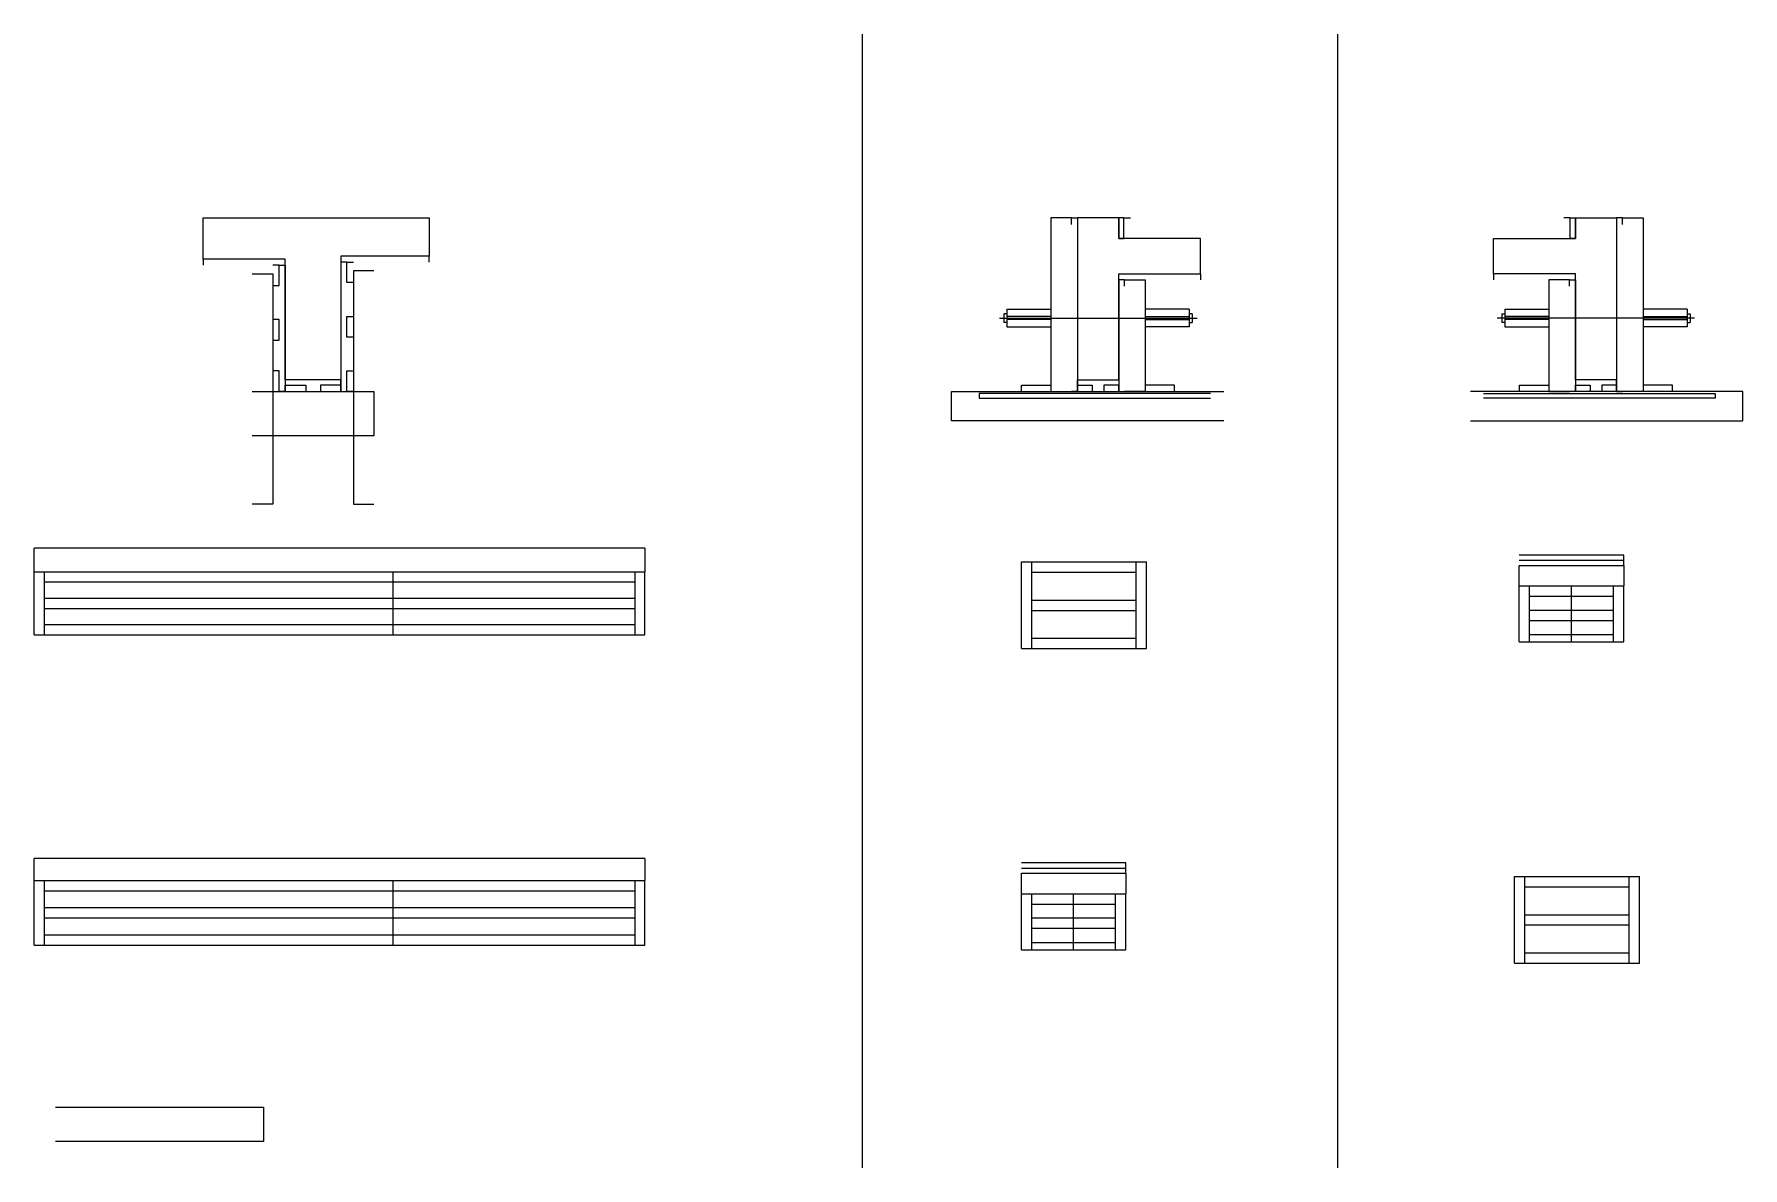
# Model space of a CAD drawing. Header units: metres. Extents: x 4886 to 6047, y 2792 to 3563.
import ezdxf

# ---------------------------------------------------------------- set-up
doc = ezdxf.new("R2010")
doc.units = ezdxf.units.M
for name, color, linetype in [('barrote', 7, 'Continuous'), ('CONCRETO', 7, 'Continuous'), ('COTA', 7, 'Continuous'), ('Madeira', 7, 'Continuous'), ('Painéis', 7, 'Continuous'), ('SARR_2.2x7', 7, 'Continuous'), ('SARR_3.5x7', 7, 'Continuous'), ('SCO-___-LAJ', 7, 'Continuous'), ('TENSOR', 7, 'Continuous'), ('Texto Seção', 7, 'Continuous')]:
    doc.layers.add(name, color=color, linetype=linetype)

msp = doc.modelspace()

# ---------------------------------------------------------------- linework, layer by layer
at = {"color": 7, "lineweight": 25}
for p, q in [((5545.2, 3372.8), (5545.2, 3366.8)), ((5547.2, 3372.8), (5545.2, 3372.8)), ((5547.2, 3375.8), (5547.2, 3363.8)), ((5547.2, 3375.8), (5577.2, 3375.8)), ((5577.2, 3370.8), (5547.2, 3370.8)), ((5577.2, 3368.8), (5547.2, 3368.8)), ((5671.2, 3375.8), (5641.2, 3375.8)), ((5641.2, 3370.8), (5671.2, 3370.8)), ((5641.2, 3368.8), (5671.2, 3368.8)), ((5671.2, 3375.8), (5671.2, 3363.8)), ((5673.2, 3372.8), (5671.2, 3372.8)), ((5673.2, 3372.8), (5673.2, 3366.8)), ((5883.6, 3372.8), (5883.6, 3366.8)), ((5883.6, 3372.8), (5885.6, 3372.8)), ((5885.6, 3375.8), (5885.6, 3363.8)), ((5885.6, 3375.8), (5915.6, 3375.8)), ((5915.6, 3370.8), (5885.6, 3370.8)), ((5915.6, 3368.8), (5885.6, 3368.8)), ((6009.6, 3375.8), (5979.6, 3375.8)), ((5979.6, 3370.8), (6009.6, 3370.8)), ((5979.6, 3368.8), (6009.6, 3368.8)), ((6009.6, 3375.8), (6009.6, 3363.8)), ((6009.6, 3372.8), (6011.6, 3372.8)), ((6011.6, 3372.8), (6011.6, 3366.8)), ((5547.2, 3366.8), (5545.2, 3366.8)), ((5547.2, 3363.8), (5577.2, 3363.8)), ((5671.2, 3363.8), (5641.2, 3363.8)), ((5671.2, 3366.8), (5673.2, 3366.8)), ((5885.6, 3366.8), (5883.6, 3366.8)), ((5885.6, 3363.8), (5915.6, 3363.8)), ((6009.6, 3363.8), (5979.6, 3363.8)), ((6009.6, 3366.8), (6011.6, 3366.8))]:
    msp.add_line(p, q, dxfattribs=at)
at = {"layer": 'barrote', "color": 7, "lineweight": 25}
for points in [[(5694.7, 3299.9), (5509.5, 3299.9), (5509.5, 3319.9), (5694.7, 3319.9)], [(5862.2, 3299.9), (6047.4, 3299.9), (6047.4, 3319.9), (5862.2, 3319.9)]]:
    msp.add_lwpolyline(points, dxfattribs=at)
at = {"layer": 'CONCRETO', "color": 7, "lineweight": 25}
for points in [[(5001.1, 3409.9), (5001.1, 3437.9), (5154.7, 3437.9), (5154.7, 3411.9), (5094.7, 3411.9), (5094.7, 3327.9), (5056.7, 3327.9), (5056.7, 3409.9)], [(5678.8, 3399.9), (5678.8, 3423.9), (5623.2, 3423.9), (5623.2, 3437.9), (5595.2, 3437.9), (5595.2, 3327.9), (5623.2, 3327.9), (5623.2, 3399.9)], [(5878, 3399.9), (5878, 3423.9), (5933.6, 3423.9), (5933.6, 3437.9), (5961.6, 3437.9), (5961.6, 3327.9), (5933.6, 3327.9), (5933.6, 3399.9)]]:
    msp.add_lwpolyline(points, dxfattribs=at)
at = {"layer": 'COTA', "color": 7, "lineweight": 25}
for p, q in [((5448.9, 3562.9), (5448.9, 2792.1)), ((5771.9, 3562.9), (5771.9, 2792.1)), ((4886.2, 3197.4), (4886.2, 3213.4)), ((5301.2, 3213.4), (4886.2, 3213.4)), ((5301.2, 3213.4), (5301.2, 3197.4)), ((5895.4, 3187.7), (5895.4, 3201.7)), ((5966.4, 3201.7), (5966.4, 3187.7)), ((4886.2, 2987.5), (4886.2, 3002.5)), ((5301.2, 3002.5), (4886.2, 3002.5)), ((5301.2, 3002.5), (5301.2, 2987.5)), ((5557.1, 2978.4), (5557.1, 2992.4)), ((5628.1, 2992.4), (5628.1, 2978.4))]:
    msp.add_line(p, q, dxfattribs=at)
at = {"layer": 'Madeira', "color": 7, "lineweight": 25}
for points in [[(5591.2, 3433.5), (5591.2, 3437.9), (5577.2, 3437.9), (5577.2, 3433.5)], [(5591.2, 3437.9), (5577.2, 3437.9), (5577.2, 3319.9), (5591.2, 3319.9)], [(5631.2, 3423.9), (5626.8, 3423.9), (5626.8, 3437.9), (5631.2, 3437.9)], [(5925.6, 3423.9), (5930, 3423.9), (5930, 3437.9), (5925.6, 3437.9)], [(5965.6, 3433.5), (5965.6, 3437.9), (5979.6, 3437.9), (5979.6, 3433.5)], [(5965.6, 3437.9), (5979.6, 3437.9), (5979.6, 3319.9), (5965.6, 3319.9)], [(5048.3, 3391.9), (5052.7, 3391.9), (5052.7, 3405.9), (5048.3, 3405.9)], [(5103.1, 3393.9), (5098.7, 3393.9), (5098.7, 3407.9), (5103.1, 3407.9)], [(5627.2, 3391.5), (5627.2, 3395.9), (5641.2, 3395.9), (5641.2, 3391.5)], [(5627.2, 3395.9), (5641.2, 3395.9), (5641.2, 3319.9), (5627.2, 3319.9)], [(5929.6, 3391.5), (5929.6, 3395.9), (5915.6, 3395.9), (5915.6, 3391.5)], [(5929.6, 3395.9), (5915.6, 3395.9), (5915.6, 3319.9), (5929.6, 3319.9)], [(5048.3, 3354.9), (5052.7, 3354.9), (5052.7, 3368.9), (5048.3, 3368.9)], [(5103.1, 3356.9), (5098.7, 3356.9), (5098.7, 3370.9), (5103.1, 3370.9)], [(5048.3, 3319.9), (5052.7, 3319.9), (5052.7, 3333.9), (5048.3, 3333.9)], [(5103.1, 3319.9), (5098.7, 3319.9), (5098.7, 3333.9), (5103.1, 3333.9)], [(5056.7, 3319.9), (5056.7, 3324.3), (5070.7, 3324.3), (5070.7, 3319.9)], [(5094.7, 3319.9), (5094.7, 3324.3), (5080.7, 3324.3), (5080.7, 3319.9)], [(5557.2, 3319.9), (5557.2, 3324.3), (5577.2, 3324.3), (5577.2, 3319.9)], [(5595.2, 3319.9), (5595.2, 3324.3), (5605.2, 3324.3), (5605.2, 3319.9)], [(5623.2, 3319.9), (5623.2, 3324.3), (5613.2, 3324.3), (5613.2, 3319.9)], [(5661.2, 3319.9), (5661.2, 3324.3), (5641.2, 3324.3), (5641.2, 3319.9)], [(5895.6, 3319.9), (5895.6, 3324.3), (5915.6, 3324.3), (5915.6, 3319.9)], [(5933.6, 3319.9), (5933.6, 3324.3), (5943.6, 3324.3), (5943.6, 3319.9)], [(5961.6, 3319.9), (5961.6, 3324.3), (5951.6, 3324.3), (5951.6, 3319.9)], [(5999.6, 3319.9), (5999.6, 3324.3), (5979.6, 3324.3), (5979.6, 3319.9)]]:
    msp.add_lwpolyline(points, dxfattribs=at)
at = {"layer": 'Painéis', "color": 7, "lineweight": 25}
for p, q in [((4886.2, 3197.4), (5301.2, 3197.4)), ((4886.2, 3154.4), (4886.2, 3197.4)), ((5130.2, 3154.4), (5130.2, 3197.4)), ((5301.2, 3154.4), (5301.2, 3197.4)), ((5557.1, 3204.1), (5642.1, 3204.1)), ((5557.1, 3145.1), (5557.1, 3204.1)), ((5642.1, 3145.1), (5642.1, 3204.1)), ((5895.4, 3187.7), (5966.4, 3187.7)), ((5895.4, 3149.7), (5895.4, 3187.7)), ((5930.9, 3149.7), (5930.9, 3187.7)), ((5966.4, 3149.7), (5966.4, 3187.7)), ((4886.2, 3154.4), (5301.2, 3154.4)), ((5895.4, 3149.7), (5966.4, 3149.7)), ((5557.1, 3145.1), (5642.1, 3145.1)), ((4886.2, 2987.5), (5301.2, 2987.5)), ((4886.2, 2943.5), (4886.2, 2987.5)), ((5130.2, 2943.5), (5130.2, 2987.5)), ((5301.2, 2943.5), (5301.2, 2987.5)), ((5892.2, 2990.2), (5977.2, 2990.2)), ((5892.2, 2931.2), (5892.2, 2990.2)), ((5977.2, 2931.2), (5977.2, 2990.2)), ((5557.1, 2978.4), (5628.1, 2978.4)), ((5557.1, 2940.4), (5557.1, 2978.4)), ((5592.6, 2940.4), (5592.6, 2978.4)), ((5628.1, 2940.4), (5628.1, 2978.4)), ((4886.2, 2943.5), (5301.2, 2943.5)), ((5557.1, 2940.4), (5628.1, 2940.4)), ((5892.2, 2931.2), (5977.2, 2931.2))]:
    msp.add_line(p, q, dxfattribs=at)
for points in [[(5591.2, 3437.9), (5595.2, 3437.9), (5595.2, 3319.9), (5591.2, 3319.9)], [(5626.8, 3437.9), (5623.2, 3437.9), (5623.2, 3423.9), (5626.8, 3423.9)], [(5930, 3437.9), (5933.6, 3437.9), (5933.6, 3423.9), (5930, 3423.9)], [(5965.6, 3437.9), (5961.6, 3437.9), (5961.6, 3319.9), (5965.6, 3319.9)], [(5056.7, 3405.9), (5056.7, 3409.9), (5001.1, 3409.9), (5001.1, 3405.9)], [(5052.7, 3405.9), (5056.7, 3405.9), (5056.7, 3319.9), (5052.7, 3319.9)], [(5154.7, 3407.9), (5154.7, 3411.9), (5094.7, 3411.9), (5094.7, 3407.9)], [(5098.7, 3407.9), (5094.7, 3407.9), (5094.7, 3319.9), (5098.7, 3319.9)], [(5623.2, 3395.9), (5623.2, 3399.9), (5678.8, 3399.9), (5678.8, 3395.9)], [(5627.2, 3395.9), (5623.2, 3395.9), (5623.2, 3319.9), (5627.2, 3319.9)], [(5933.6, 3395.9), (5933.6, 3399.9), (5878, 3399.9), (5878, 3395.9)], [(5929.6, 3395.9), (5933.6, 3395.9), (5933.6, 3319.9), (5929.6, 3319.9)], [(5094.7, 3324.3), (5094.7, 3327.9), (5056.7, 3327.9), (5056.7, 3324.3)], [(5595.2, 3324.3), (5595.2, 3327.9), (5623.2, 3327.9), (5623.2, 3324.3)], [(5961.6, 3324.3), (5961.6, 3327.9), (5933.6, 3327.9), (5933.6, 3324.3)], [(5895.4, 3201.7), (5966.4, 3201.7), (5966.4, 3208.7), (5895.4, 3208.7)], [(5557.1, 2992.4), (5628.1, 2992.4), (5628.1, 2999.4), (5557.1, 2999.4)]]:
    msp.add_lwpolyline(points, dxfattribs=at)
at = {"layer": 'SARR_2.2x7', "color": 7, "lineweight": 25}
for p, q in [((5895.4, 3205.2), (5966.4, 3205.2)), ((4893.2, 3154.4), (4893.2, 3197.4)), ((5294.7, 3154.4), (5294.7, 3197.4)), ((5564.1, 3145.1), (5564.1, 3204.1)), ((5564.1, 3197.1), (5635.1, 3197.1)), ((5635.1, 3145.1), (5635.1, 3204.1)), ((4893.2, 3190.4), (5130.2, 3190.4)), ((5130.2, 3190.4), (5294.7, 3190.4)), ((5902.4, 3149.7), (5902.4, 3187.7)), ((5959.4, 3149.7), (5959.4, 3187.7)), ((4893.2, 3179.4), (5130.2, 3179.4)), ((4893.2, 3172.4), (5130.2, 3172.4)), ((5130.2, 3179.4), (5294.7, 3179.4)), ((5130.2, 3172.4), (5294.7, 3172.4)), ((5564.1, 3178.1), (5635.1, 3178.1)), ((5564.1, 3171.1), (5635.1, 3171.1)), ((5902.4, 3180.7), (5930.9, 3180.7)), ((5902.4, 3171.3), (5930.9, 3171.3)), ((5930.9, 3180.7), (5959.5, 3180.7)), ((5930.9, 3171.3), (5959.5, 3171.3)), ((4893.2, 3161.4), (5130.2, 3161.4)), ((5130.2, 3161.4), (5294.7, 3161.4)), ((5902.4, 3164.3), (5930.9, 3164.3)), ((5930.9, 3164.3), (5959.5, 3164.3)), ((5564.1, 3152.1), (5635.1, 3152.1)), ((5902.4, 3154.7), (5930.9, 3154.7)), ((5930.9, 3154.7), (5959.5, 3154.7)), ((5557.1, 2995.9), (5628.1, 2995.9)), ((4893.2, 2943.5), (4893.2, 2987.5)), ((5294.7, 2943.5), (5294.7, 2987.5)), ((5899.2, 2931.2), (5899.2, 2990.2)), ((5970.2, 2931.2), (5970.2, 2990.2)), ((4893.2, 2980.5), (5130.2, 2980.5)), ((5130.2, 2980.5), (5294.7, 2980.5)), ((5564.1, 2940.4), (5564.1, 2978.4)), ((5621.1, 2940.4), (5621.1, 2978.4)), ((5899.2, 2983.2), (5970.2, 2983.2)), ((4893.2, 2969), (5130.2, 2969)), ((4893.2, 2962), (5130.2, 2962)), ((5130.2, 2969), (5294.7, 2969)), ((5130.2, 2962), (5294.7, 2962)), ((5564, 2971.4), (5592.6, 2971.4)), ((5564, 2962), (5592.6, 2962)), ((5592.6, 2971.4), (5621.1, 2971.4)), ((5592.6, 2962), (5621.1, 2962)), ((5899.2, 2964.2), (5970.2, 2964.2)), ((4893.2, 2950.5), (5130.2, 2950.5)), ((5130.2, 2950.5), (5294.7, 2950.5)), ((5564, 2955), (5592.6, 2955)), ((5592.6, 2955), (5621.1, 2955)), ((5899.2, 2957.2), (5970.2, 2957.2)), ((5564, 2945.4), (5592.6, 2945.4)), ((5592.6, 2945.4), (5621.1, 2945.4)), ((5899.2, 2938.2), (5970.2, 2938.2))]:
    msp.add_line(p, q, dxfattribs=at)
at = {"layer": 'SARR_3.5x7', "color": 7, "lineweight": 25}
for points in [[(5034.3, 3399.9), (5048.3, 3399.9), (5048.3, 3243.4), (5034.3, 3243.4)], [(5117.1, 3401.9), (5103.1, 3401.9), (5103.1, 3243.4), (5117.1, 3243.4)], [(5034.3, 3319.9), (5117.1, 3319.9), (5117.1, 3289.8), (5034.3, 3289.8)]]:
    msp.add_lwpolyline(points, dxfattribs=at)
at = {"layer": 'SCO-___-LAJ', "color": 7, "lineweight": 25}
for points in [[(5685.7, 3318.5), (5528.4, 3318.5), (5528.4, 3315.3), (5685.7, 3315.3)], [(5871.2, 3318.5), (6028.5, 3318.5), (6028.5, 3315.3), (5871.2, 3315.3)]]:
    msp.add_lwpolyline(points, dxfattribs=at)
at = {"layer": 'TENSOR', "color": 7, "lineweight": 25}
for p, q in [((5542.2, 3369.8), (5676.5, 3369.8)), ((6014.6, 3369.8), (5880.3, 3369.8))]:
    msp.add_line(p, q, dxfattribs=at)
at = {"layer": 'Texto Seção', "color": 7, "lineweight": 25}
msp.add_lwpolyline([(4900.6, 2833.3), (5042.1, 2833.3), (5042.1, 2810.1), (4900.6, 2810.1)], dxfattribs=at)

doc.saveas('drawing.dxf')
